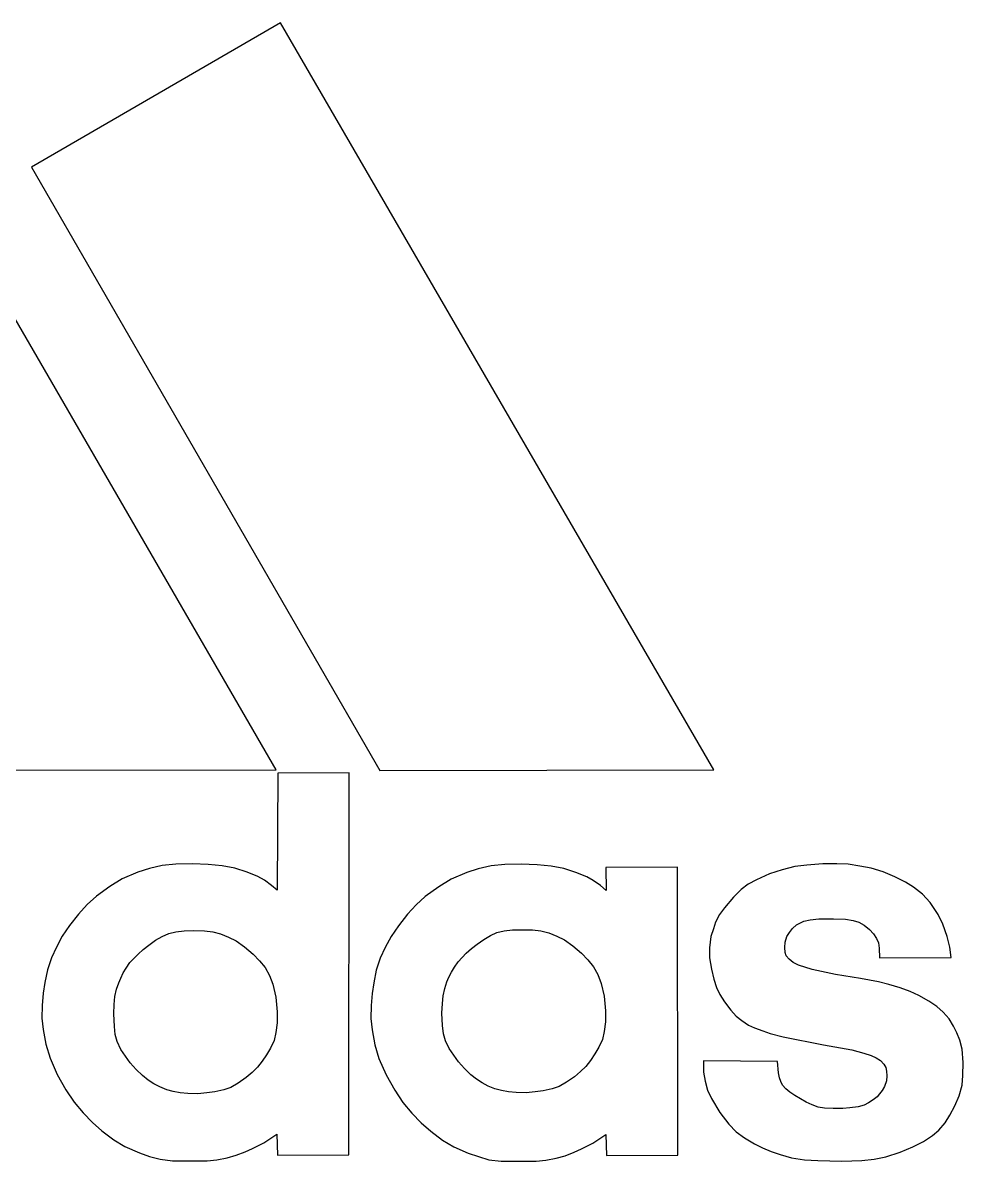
# Model space of a CAD drawing. Header units: centimetres. Extents: x -7.6 to 7.8, y -4.8 to 5.5.
# Drawn here: x -0.72 to 7.85, y -4.84 to 5.54 of the extents above; entities that cross this region are included whole.
import ezdxf

# ---------------------------------------------------------------- set-up
doc = ezdxf.new("R2010")
doc.units = ezdxf.units.CM
doc.header["$MEASUREMENT"] = 0
doc.layers.add('layer 1', color=7, linetype='Continuous')

msp = doc.modelspace()

# ---------------------------------------------------------------- linework, layer by layer
at = {"layer": 'layer 1', "color": 250}
for points, knots in [([(2.53501, -1.27959), (2.53501, -1.27959), (-0.6391, 4.21994), (-0.6391, 4.21994), (-0.6391, 4.21994), (-0.6391, 4.21994), (1.62957, 5.53638), (1.62957, 5.53638), (1.62957, 5.53638), (1.62957, 5.53638), (5.57796, -1.27367), (5.57796, -1.27367), (5.57796, -1.27367), (5.57796, -1.27367), (2.53501, -1.27959), (2.53501, -1.27959)], [0, 0, 0, 0, 0.2, 0.2, 0.2, 0.2, 0.4, 0.4, 0.4, 0.4, 0.6, 0.6, 0.6, 0.6, 1, 1, 1, 1]), ([(-1.44617, -1.92808), (-1.44617, -1.92808), (-1.45354, -1.24107), (-1.45354, -1.24107), (-1.45354, -1.24107), (-1.45354, -1.24107), (-3.2348, 1.83501), (-3.2348, 1.83501), (-3.2348, 1.83501), (-3.2348, 1.83501), (-0.97003, 3.14759), (-0.97003, 3.14759), (-0.97003, 3.14759), (-0.97003, 3.14759), (1.58961, -1.27367), (1.58961, -1.27367), (1.58961, -1.27367), (1.58961, -1.27367), (-0.79551, -1.27781), (-0.79551, -1.27781), (-0.79551, -1.27781), (-0.79551, -1.27781), (-0.79696, -1.9237), (-0.79696, -1.9237), (-0.79696, -1.9237), (-0.79696, -1.9237), (-1.44617, -1.92808), (-1.44617, -1.92808)], [0, 0, 0, 0, 0.125, 0.125, 0.125, 0.125, 0.25, 0.25, 0.25, 0.25, 0.375, 0.375, 0.375, 0.375, 0.5, 0.5, 0.5, 0.5, 0.625, 0.625, 0.625, 0.625, 0.75, 0.75, 0.75, 0.75, 1, 1, 1, 1]), ([(1.60589, -1.30303), (1.60589, -1.30303), (2.25611, -1.30115), (2.25611, -1.30115), (2.25611, -1.30115), (2.25611, -1.30115), (2.25183, -4.7827), (2.25183, -4.7827), (2.25183, -4.7827), (2.25183, -4.7827), (1.60232, -4.78621), (1.60232, -4.78621), (1.60232, -4.78621), (1.60232, -4.78621), (1.59659, -4.59407), (1.59659, -4.59407), (1.59659, -4.59407), (1.59659, -4.59407), (1.47715, -4.6739), (1.47715, -4.6739), (1.47715, -4.6739), (1.47715, -4.6739), (1.37402, -4.72642), (1.37402, -4.72642), (1.37402, -4.72642), (1.37402, -4.72642), (1.30831, -4.75559), (1.30831, -4.75559), (1.30831, -4.75559), (1.30831, -4.75559), (1.22507, -4.788), (1.22507, -4.788), (1.22507, -4.788), (1.22507, -4.788), (1.14342, -4.81), (1.14342, -4.81), (1.14342, -4.81), (1.14342, -4.81), (1.05074, -4.82791), (1.05074, -4.82791), (1.05074, -4.82791), (1.05074, -4.82791), (0.96201, -4.83691), (0.96201, -4.83691), (0.96201, -4.83691), (0.96201, -4.83691), (0.83694, -4.83879), (0.83694, -4.83879), (0.83694, -4.83879), (0.83694, -4.83879), (0.64451, -4.83691), (0.64451, -4.83691), (0.64451, -4.83691), (0.64451, -4.83691), (0.53233, -4.82435), (0.53233, -4.82435), (0.53233, -4.82435), (0.53233, -4.82435), (0.43619, -4.79714), (0.43619, -4.79714), (0.43619, -4.79714), (0.43619, -4.79714), (0.34351, -4.76445), (0.34351, -4.76445), (0.34351, -4.76445), (0.34351, -4.76445), (0.21107, -4.70822), (0.21107, -4.70822), (0.21107, -4.70822), (0.21107, -4.70822), (0.10987, -4.64684), (0.10987, -4.64684), (0.10987, -4.64684), (0.10987, -4.64684), (0.00256, -4.56509), (0.00256, -4.56509), (0.00256, -4.56509), (0.00256, -4.56509), (-0.08448, -4.48883), (-0.08448, -4.48883), (-0.08448, -4.48883), (-0.08448, -4.48883), (-0.16965, -4.40198), (-0.16965, -4.40198), (-0.16965, -4.40198), (-0.16965, -4.40198), (-0.2513, -4.30382), (-0.2513, -4.30382), (-0.2513, -4.30382), (-0.2513, -4.30382), (-0.32563, -4.19145), (-0.32563, -4.19145), (-0.32563, -4.19145), (-0.32563, -4.19145), (-0.40565, -4.05179), (-0.40565, -4.05179), (-0.40565, -4.05179), (-0.40565, -4.05179), (-0.47054, -3.90293), (-0.47054, -3.90293), (-0.47054, -3.90293), (-0.47054, -3.90293), (-0.50872, -3.77607), (-0.50872, -3.77607), (-0.50872, -3.77607), (-0.50872, -3.77607), (-0.53265, -3.64026), (-0.53265, -3.64026), (-0.53265, -3.64026), (-0.53265, -3.64026), (-0.54517, -3.53858), (-0.54517, -3.53858), (-0.54517, -3.53858), (-0.54517, -3.53858), (-0.54156, -3.42067), (-0.54156, -3.42067), (-0.54156, -3.42067), (-0.54156, -3.42067), (-0.53265, -3.30835), (-0.53265, -3.30835), (-0.53265, -3.30835), (-0.53265, -3.30835), (-0.51782, -3.21221), (-0.51782, -3.21221), (-0.51782, -3.21221), (-0.51782, -3.21221), (-0.49443, -3.09787), (-0.49443, -3.09787), (-0.49443, -3.09787), (-0.49443, -3.09787), (-0.45822, -2.98873), (-0.45822, -2.98873), (-0.45822, -2.98873), (-0.45822, -2.98873), (-0.41287, -2.891), (-0.41287, -2.891), (-0.41287, -2.891), (-0.41287, -2.891), (-0.35828, -2.78941), (-0.35828, -2.78941), (-0.35828, -2.78941), (-0.35828, -2.78941), (-0.29285, -2.69322), (-0.29285, -2.69322), (-0.29285, -2.69322), (-0.29285, -2.69322), (-0.21134, -2.58808), (-0.21134, -2.58808), (-0.21134, -2.58808), (-0.21134, -2.58808), (-0.13142, -2.50287), (-0.13142, -2.50287), (-0.13142, -2.50287), (-0.13142, -2.50287), (-0.04789, -2.42497), (-0.04789, -2.42497), (-0.04789, -2.42497), (-0.04789, -2.42497), (0.07535, -2.33802), (0.07535, -2.33802), (0.07535, -2.33802), (0.07535, -2.33802), (0.18772, -2.26874), (0.18772, -2.26874), (0.18772, -2.26874), (0.18772, -2.26874), (0.32926, -2.20726), (0.32926, -2.20726), (0.32926, -2.20726), (0.32926, -2.20726), (0.43436, -2.17294), (0.43436, -2.17294), (0.43436, -2.17294), (0.43436, -2.17294), (0.55005, -2.1455), (0.55005, -2.1455), (0.55005, -2.1455), (0.55005, -2.1455), (0.67715, -2.13283), (0.67715, -2.13283), (0.67715, -2.13283), (0.67715, -2.13283), (0.82625, -2.1311), (0.82625, -2.1311), (0.82625, -2.1311), (0.82625, -2.1311), (0.97111, -2.13645), (0.97111, -2.13645), (0.97111, -2.13645), (0.97111, -2.13645), (1.09797, -2.14901), (1.09797, -2.14901), (1.09797, -2.14901), (1.09797, -2.14901), (1.21419, -2.17116), (1.21419, -2.17116), (1.21419, -2.17116), (1.21419, -2.17116), (1.32506, -2.20543), (1.32506, -2.20543), (1.32506, -2.20543), (1.32506, -2.20543), (1.42284, -2.24525), (1.42284, -2.24525), (1.42284, -2.24525), (1.42284, -2.24525), (1.48273, -2.27967), (1.48273, -2.27967), (1.48273, -2.27967), (1.48273, -2.27967), (1.54811, -2.3268), (1.54811, -2.3268), (1.54811, -2.3268), (1.54811, -2.3268), (1.59847, -2.37047), (1.59847, -2.37047), (1.59847, -2.37047), (1.59847, -2.37047), (1.60589, -1.30303), (1.60589, -1.30303)], [0, 0, 0, 0, 0.01785714, 0.01785714, 0.01785714, 0.01785714, 0.03571429, 0.03571429, 0.03571429, 0.03571429, 0.05357143, 0.05357143, 0.05357143, 0.05357143, 0.07142857, 0.07142857, 0.07142857, 0.07142857, 0.08928571, 0.08928571, 0.08928571, 0.08928571, 0.10714286, 0.10714286, 0.10714286, 0.10714286, 0.125, 0.125, 0.125, 0.125, 0.14285714, 0.14285714, 0.14285714, 0.14285714, 0.16071429, 0.16071429, 0.16071429, 0.16071429, 0.17857143, 0.17857143, 0.17857143, 0.17857143, 0.19642857, 0.19642857, 0.19642857, 0.19642857, 0.21428571, 0.21428571, 0.21428571, 0.21428571, 0.23214286, 0.23214286, 0.23214286, 0.23214286, 0.25, 0.25, 0.25, 0.25, 0.26785714, 0.26785714, 0.26785714, 0.26785714, 0.28571429, 0.28571429, 0.28571429, 0.28571429, 0.30357143, 0.30357143, 0.30357143, 0.30357143, 0.32142857, 0.32142857, 0.32142857, 0.32142857, 0.33928571, 0.33928571, 0.33928571, 0.33928571, 0.35714286, 0.35714286, 0.35714286, 0.35714286, 0.375, 0.375, 0.375, 0.375, 0.39285714, 0.39285714, 0.39285714, 0.39285714, 0.41071429, 0.41071429, 0.41071429, 0.41071429, 0.42857143, 0.42857143, 0.42857143, 0.42857143, 0.44642857, 0.44642857, 0.44642857, 0.44642857, 0.46428571, 0.46428571, 0.46428571, 0.46428571, 0.48214286, 0.48214286, 0.48214286, 0.48214286, 0.5, 0.5, 0.5, 0.5, 0.51785714, 0.51785714, 0.51785714, 0.51785714, 0.53571429, 0.53571429, 0.53571429, 0.53571429, 0.55357143, 0.55357143, 0.55357143, 0.55357143, 0.57142857, 0.57142857, 0.57142857, 0.57142857, 0.58928571, 0.58928571, 0.58928571, 0.58928571, 0.60714286, 0.60714286, 0.60714286, 0.60714286, 0.625, 0.625, 0.625, 0.625, 0.64285714, 0.64285714, 0.64285714, 0.64285714, 0.66071429, 0.66071429, 0.66071429, 0.66071429, 0.67857143, 0.67857143, 0.67857143, 0.67857143, 0.69642857, 0.69642857, 0.69642857, 0.69642857, 0.71428571, 0.71428571, 0.71428571, 0.71428571, 0.73214286, 0.73214286, 0.73214286, 0.73214286, 0.75, 0.75, 0.75, 0.75, 0.76785714, 0.76785714, 0.76785714, 0.76785714, 0.78571429, 0.78571429, 0.78571429, 0.78571429, 0.80357143, 0.80357143, 0.80357143, 0.80357143, 0.82142857, 0.82142857, 0.82142857, 0.82142857, 0.83928571, 0.83928571, 0.83928571, 0.83928571, 0.85714286, 0.85714286, 0.85714286, 0.85714286, 0.875, 0.875, 0.875, 0.875, 0.89285714, 0.89285714, 0.89285714, 0.89285714, 0.91071429, 0.91071429, 0.91071429, 0.91071429, 0.92857143, 0.92857143, 0.92857143, 0.92857143, 0.94642857, 0.94642857, 0.94642857, 0.94642857, 0.96428571, 0.96428571, 0.96428571, 0.96428571, 1, 1, 1, 1]), ([(4.59357, -2.16278), (4.59357, -2.16278), (5.2465, -2.16114), (5.2465, -2.16114), (5.2465, -2.16114), (5.2465, -2.16114), (5.24832, -4.78588), (5.24832, -4.78588), (5.24832, -4.78588), (5.24832, -4.78588), (4.59906, -4.78954), (4.59906, -4.78954), (4.59906, -4.78954), (4.59906, -4.78954), (4.59357, -4.59686), (4.59357, -4.59686), (4.59357, -4.59686), (4.59357, -4.59686), (4.47403, -4.67674), (4.47403, -4.67674), (4.47403, -4.67674), (4.47403, -4.67674), (4.37048, -4.72936), (4.37048, -4.72936), (4.37048, -4.72936), (4.37048, -4.72936), (4.3052, -4.75844), (4.3052, -4.75844), (4.3052, -4.75844), (4.3052, -4.75844), (4.22176, -4.79127), (4.22176, -4.79127), (4.22176, -4.79127), (4.22176, -4.79127), (4.1403, -4.81289), (4.1403, -4.81289), (4.1403, -4.81289), (4.1403, -4.81289), (4.04777, -4.83104), (4.04777, -4.83104), (4.04777, -4.83104), (4.04777, -4.83104), (3.95895, -4.83999), (3.95895, -4.83999), (3.95895, -4.83999), (3.95895, -4.83999), (3.83382, -4.84177), (3.83382, -4.84177), (3.83382, -4.84177), (3.83382, -4.84177), (3.6411, -4.83999), (3.6411, -4.83999), (3.6411, -4.83999), (3.6411, -4.83999), (3.52878, -4.82762), (3.52878, -4.82762), (3.52878, -4.82762), (3.52878, -4.82762), (3.43264, -4.80008), (3.43264, -4.80008), (3.43264, -4.80008), (3.43264, -4.80008), (3.34025, -4.76744), (3.34025, -4.76744), (3.34025, -4.76744), (3.34025, -4.76744), (3.208, -4.71125), (3.208, -4.71125), (3.208, -4.71125), (3.208, -4.71125), (3.10623, -4.64953), (3.10623, -4.64953), (3.10623, -4.64953), (3.10623, -4.64953), (2.9994, -4.56827), (2.9994, -4.56827), (2.9994, -4.56827), (2.9994, -4.56827), (2.91226, -4.49201), (2.91226, -4.49201), (2.91226, -4.49201), (2.91226, -4.49201), (2.82705, -4.40487), (2.82705, -4.40487), (2.82705, -4.40487), (2.82705, -4.40487), (2.7453, -4.30666), (2.7453, -4.30666), (2.7453, -4.30666), (2.7453, -4.30666), (2.67091, -4.19453), (2.67091, -4.19453), (2.67091, -4.19453), (2.67091, -4.19453), (2.59104, -4.05448), (2.59104, -4.05448), (2.59104, -4.05448), (2.59104, -4.05448), (2.52576, -3.90605), (2.52576, -3.90605), (2.52576, -3.90605), (2.52576, -3.90605), (2.48792, -3.7792), (2.48792, -3.7792), (2.48792, -3.7792), (2.48792, -3.7792), (2.46419, -3.64314), (2.46419, -3.64314), (2.46419, -3.64314), (2.46419, -3.64314), (2.45157, -3.54147), (2.45157, -3.54147), (2.45157, -3.54147), (2.45157, -3.54147), (2.45513, -3.42347), (2.45513, -3.42347), (2.45513, -3.42347), (2.45513, -3.42347), (2.46419, -3.31129), (2.46419, -3.31129), (2.46419, -3.31129), (2.46419, -3.31129), (2.47868, -3.21481), (2.47868, -3.21481), (2.47868, -3.21481), (2.47868, -3.21481), (2.50232, -3.10071), (2.50232, -3.10071), (2.50232, -3.10071), (2.50232, -3.10071), (2.53862, -2.99205), (2.53862, -2.99205), (2.53862, -2.99205), (2.53862, -2.99205), (2.58387, -2.89408), (2.58387, -2.89408), (2.58387, -2.89408), (2.58387, -2.89408), (2.63823, -2.7924), (2.63823, -2.7924), (2.63823, -2.7924), (2.63823, -2.7924), (2.70365, -2.69635), (2.70365, -2.69635), (2.70365, -2.69635), (2.70365, -2.69635), (2.7853, -2.59106), (2.7853, -2.59106), (2.7853, -2.59106), (2.7853, -2.59106), (2.86503, -2.50575), (2.86503, -2.50575), (2.86503, -2.50575), (2.86503, -2.50575), (2.94851, -2.42786), (2.94851, -2.42786), (2.94851, -2.42786), (2.94851, -2.42786), (3.07176, -2.34072), (3.07176, -2.34072), (3.07176, -2.34072), (3.07176, -2.34072), (3.18413, -2.27197), (3.18413, -2.27197), (3.18413, -2.27197), (3.18413, -2.27197), (3.32572, -2.21025), (3.32572, -2.21025), (3.32572, -2.21025), (3.32572, -2.21025), (3.43081, -2.17568), (3.43081, -2.17568), (3.43081, -2.17568), (3.43081, -2.17568), (3.54713, -2.14858), (3.54713, -2.14858), (3.54713, -2.14858), (3.54713, -2.14858), (3.67423, -2.13592), (3.67423, -2.13592), (3.67423, -2.13592), (3.67423, -2.13592), (3.82265, -2.13389), (3.82265, -2.13389), (3.82265, -2.13389), (3.82265, -2.13389), (3.96795, -2.13948), (3.96795, -2.13948), (3.96795, -2.13948), (3.96795, -2.13948), (4.09471, -2.15219), (4.09471, -2.15219), (4.09471, -2.15219), (4.09471, -2.15219), (4.21112, -2.1739), (4.21112, -2.1739), (4.21112, -2.1739), (4.21112, -2.1739), (4.32142, -2.20832), (4.32142, -2.20832), (4.32142, -2.20832), (4.32142, -2.20832), (4.41958, -2.24819), (4.41958, -2.24819), (4.41958, -2.24819), (4.41958, -2.24819), (4.47914, -2.28256), (4.47914, -2.28256), (4.47914, -2.28256), (4.47914, -2.28256), (4.5448, -2.32964), (4.5448, -2.32964), (4.5448, -2.32964), (4.5448, -2.32964), (4.59545, -2.37341), (4.59545, -2.37341), (4.59545, -2.37341), (4.59545, -2.37341), (4.59357, -2.16278), (4.59357, -2.16278)], [0, 0, 0, 0, 0.01785714, 0.01785714, 0.01785714, 0.01785714, 0.03571429, 0.03571429, 0.03571429, 0.03571429, 0.05357143, 0.05357143, 0.05357143, 0.05357143, 0.07142857, 0.07142857, 0.07142857, 0.07142857, 0.08928571, 0.08928571, 0.08928571, 0.08928571, 0.10714286, 0.10714286, 0.10714286, 0.10714286, 0.125, 0.125, 0.125, 0.125, 0.14285714, 0.14285714, 0.14285714, 0.14285714, 0.16071429, 0.16071429, 0.16071429, 0.16071429, 0.17857143, 0.17857143, 0.17857143, 0.17857143, 0.19642857, 0.19642857, 0.19642857, 0.19642857, 0.21428571, 0.21428571, 0.21428571, 0.21428571, 0.23214286, 0.23214286, 0.23214286, 0.23214286, 0.25, 0.25, 0.25, 0.25, 0.26785714, 0.26785714, 0.26785714, 0.26785714, 0.28571429, 0.28571429, 0.28571429, 0.28571429, 0.30357143, 0.30357143, 0.30357143, 0.30357143, 0.32142857, 0.32142857, 0.32142857, 0.32142857, 0.33928571, 0.33928571, 0.33928571, 0.33928571, 0.35714286, 0.35714286, 0.35714286, 0.35714286, 0.375, 0.375, 0.375, 0.375, 0.39285714, 0.39285714, 0.39285714, 0.39285714, 0.41071429, 0.41071429, 0.41071429, 0.41071429, 0.42857143, 0.42857143, 0.42857143, 0.42857143, 0.44642857, 0.44642857, 0.44642857, 0.44642857, 0.46428571, 0.46428571, 0.46428571, 0.46428571, 0.48214286, 0.48214286, 0.48214286, 0.48214286, 0.5, 0.5, 0.5, 0.5, 0.51785714, 0.51785714, 0.51785714, 0.51785714, 0.53571429, 0.53571429, 0.53571429, 0.53571429, 0.55357143, 0.55357143, 0.55357143, 0.55357143, 0.57142857, 0.57142857, 0.57142857, 0.57142857, 0.58928571, 0.58928571, 0.58928571, 0.58928571, 0.60714286, 0.60714286, 0.60714286, 0.60714286, 0.625, 0.625, 0.625, 0.625, 0.64285714, 0.64285714, 0.64285714, 0.64285714, 0.66071429, 0.66071429, 0.66071429, 0.66071429, 0.67857143, 0.67857143, 0.67857143, 0.67857143, 0.69642857, 0.69642857, 0.69642857, 0.69642857, 0.71428571, 0.71428571, 0.71428571, 0.71428571, 0.73214286, 0.73214286, 0.73214286, 0.73214286, 0.75, 0.75, 0.75, 0.75, 0.76785714, 0.76785714, 0.76785714, 0.76785714, 0.78571429, 0.78571429, 0.78571429, 0.78571429, 0.80357143, 0.80357143, 0.80357143, 0.80357143, 0.82142857, 0.82142857, 0.82142857, 0.82142857, 0.83928571, 0.83928571, 0.83928571, 0.83928571, 0.85714286, 0.85714286, 0.85714286, 0.85714286, 0.875, 0.875, 0.875, 0.875, 0.89285714, 0.89285714, 0.89285714, 0.89285714, 0.91071429, 0.91071429, 0.91071429, 0.91071429, 0.92857143, 0.92857143, 0.92857143, 0.92857143, 0.94642857, 0.94642857, 0.94642857, 0.94642857, 0.96428571, 0.96428571, 0.96428571, 0.96428571, 1, 1, 1, 1]), ([(7.08548, -2.9882), (7.08548, -2.9882), (7.08365, -2.89942), (7.08365, -2.89942), (7.08365, -2.89942), (7.08365, -2.89942), (7.07658, -2.85239), (7.07658, -2.85239), (7.07658, -2.85239), (7.07658, -2.85239), (7.06035, -2.8107), (7.06035, -2.8107), (7.06035, -2.8107), (7.06035, -2.8107), (7.03301, -2.76891), (7.03301, -2.76891), (7.03301, -2.76891), (7.03301, -2.76891), (6.99656, -2.72904), (6.99656, -2.72904), (6.99656, -2.72904), (6.99656, -2.72904), (6.94779, -2.68923), (6.94779, -2.68923), (6.94779, -2.68923), (6.94779, -2.68923), (6.89729, -2.66179), (6.89729, -2.66179), (6.89729, -2.66179), (6.89729, -2.66179), (6.84611, -2.64725), (6.84611, -2.64725), (6.84611, -2.64725), (6.84611, -2.64725), (6.77736, -2.63632), (6.77736, -2.63632), (6.77736, -2.63632), (6.77736, -2.63632), (6.66841, -2.63285), (6.66841, -2.63285), (6.66841, -2.63285), (6.66841, -2.63285), (6.53414, -2.63093), (6.53414, -2.63093), (6.53414, -2.63093), (6.53414, -2.63093), (6.45615, -2.64008), (6.45615, -2.64008), (6.45615, -2.64008), (6.45615, -2.64008), (6.39636, -2.65452), (6.39636, -2.65452), (6.39636, -2.65452), (6.39636, -2.65452), (6.33117, -2.6873), (6.33117, -2.6873), (6.33117, -2.6873), (6.33117, -2.6873), (6.29285, -2.72163), (6.29285, -2.72163), (6.29285, -2.72163), (6.29285, -2.72163), (6.26771, -2.756), (6.26771, -2.756), (6.26771, -2.756), (6.26771, -2.756), (6.2421, -2.79418), (6.2421, -2.79418), (6.2421, -2.79418), (6.2421, -2.79418), (6.22781, -2.84488), (6.22781, -2.84488), (6.22781, -2.84488), (6.22781, -2.84488), (6.22405, -2.8923), (6.22405, -2.8923), (6.22405, -2.8923), (6.22405, -2.8923), (6.22593, -2.93751), (6.22593, -2.93751), (6.22593, -2.93751), (6.22593, -2.93751), (6.23671, -2.96822), (6.23671, -2.96822), (6.23671, -2.96822), (6.23671, -2.96822), (6.26208, -3.00101), (6.26208, -3.00101), (6.26208, -3.00101), (6.26208, -3.00101), (6.29853, -3.03003), (6.29853, -3.03003), (6.29853, -3.03003), (6.29853, -3.03003), (6.34759, -3.05531), (6.34759, -3.05531), (6.34759, -3.05531), (6.34759, -3.05531), (6.47252, -3.09532), (6.47252, -3.09532), (6.47252, -3.09532), (6.47252, -3.09532), (6.68493, -3.13884), (6.68493, -3.13884), (6.68493, -3.13884), (6.68493, -3.13884), (6.91318, -3.175), (6.91318, -3.175), (6.91318, -3.175), (6.91318, -3.175), (7.07836, -3.20576), (7.07836, -3.20576), (7.07836, -3.20576), (7.07836, -3.20576), (7.17055, -3.22959), (7.17055, -3.22959), (7.17055, -3.22959), (7.17055, -3.22959), (7.27613, -3.26016), (7.27613, -3.26016), (7.27613, -3.26016), (7.27613, -3.26016), (7.36673, -3.29463), (7.36673, -3.29463), (7.36673, -3.29463), (7.36673, -3.29463), (7.44497, -3.33103), (7.44497, -3.33103), (7.44497, -3.33103), (7.44497, -3.33103), (7.53553, -3.3837), (7.53553, -3.3837), (7.53553, -3.3837), (7.53553, -3.3837), (7.60991, -3.43237), (7.60991, -3.43237), (7.60991, -3.43237), (7.60991, -3.43237), (7.66585, -3.48162), (7.66585, -3.48162), (7.66585, -3.48162), (7.66585, -3.48162), (7.72054, -3.54305), (7.72054, -3.54305), (7.72054, -3.54305), (7.72054, -3.54305), (7.76021, -3.61079), (7.76021, -3.61079), (7.76021, -3.61079), (7.76021, -3.61079), (7.79102, -3.67015), (7.79102, -3.67015), (7.79102, -3.67015), (7.79102, -3.67015), (7.81861, -3.73933), (7.81861, -3.73933), (7.81861, -3.73933), (7.81861, -3.73933), (7.83999, -3.82094), (7.83999, -3.82094), (7.83999, -3.82094), (7.83999, -3.82094), (7.84923, -3.94048), (7.84923, -3.94048), (7.84923, -3.94048), (7.84923, -3.94048), (7.84528, -4.06011), (7.84528, -4.06011), (7.84528, -4.06011), (7.84528, -4.06011), (7.83825, -4.1473), (7.83825, -4.1473), (7.83825, -4.1473), (7.83825, -4.1473), (7.81125, -4.24537), (7.81125, -4.24537), (7.81125, -4.24537), (7.81125, -4.24537), (7.77316, -4.33757), (7.77316, -4.33757), (7.77316, -4.33757), (7.77316, -4.33757), (7.72593, -4.42278), (7.72593, -4.42278), (7.72593, -4.42278), (7.72593, -4.42278), (7.68439, -4.49201), (7.68439, -4.49201), (7.68439, -4.49201), (7.68439, -4.49201), (7.62782, -4.55883), (7.62782, -4.55883), (7.62782, -4.55883), (7.62782, -4.55883), (7.56822, -4.60611), (7.56822, -4.60611), (7.56822, -4.60611), (7.56822, -4.60611), (7.48666, -4.66066), (7.48666, -4.66066), (7.48666, -4.66066), (7.48666, -4.66066), (7.39042, -4.70972), (7.39042, -4.70972), (7.39042, -4.70972), (7.39042, -4.70972), (7.27613, -4.76012), (7.27613, -4.76012), (7.27613, -4.76012), (7.27613, -4.76012), (7.14557, -4.80191), (7.14557, -4.80191), (7.14557, -4.80191), (7.14557, -4.80191), (7.03657, -4.82406), (7.03657, -4.82406), (7.03657, -4.82406), (7.03657, -4.82406), (6.92593, -4.83648), (6.92593, -4.83648), (6.92593, -4.83648), (6.92593, -4.83648), (6.7428, -4.83999), (6.7428, -4.83999), (6.7428, -4.83999), (6.7428, -4.83999), (6.52365, -4.83479), (6.52365, -4.83479), (6.52365, -4.83479), (6.52365, -4.83479), (6.40377, -4.82762), (6.40377, -4.82762), (6.40377, -4.82762), (6.40377, -4.82762), (6.28548, -4.80937), (6.28548, -4.80937), (6.28548, -4.80937), (6.28548, -4.80937), (6.1826, -4.78025), (6.1826, -4.78025), (6.1826, -4.78025), (6.1826, -4.78025), (6.10085, -4.7529), (6.10085, -4.7529), (6.10085, -4.7529), (6.10085, -4.7529), (6.02122, -4.72011), (6.02122, -4.72011), (6.02122, -4.72011), (6.02122, -4.72011), (5.9465, -4.6841), (5.9465, -4.6841), (5.9465, -4.6841), (5.9465, -4.6841), (5.85768, -4.62797), (5.85768, -4.62797), (5.85768, -4.62797), (5.85768, -4.62797), (5.77949, -4.57361), (5.77949, -4.57361), (5.77949, -4.57361), (5.77949, -4.57361), (5.71272, -4.50275), (5.71272, -4.50275), (5.71272, -4.50275), (5.71272, -4.50275), (5.63097, -4.3977), (5.63097, -4.3977), (5.63097, -4.3977), (5.63097, -4.3977), (5.55495, -4.27055), (5.55495, -4.27055), (5.55495, -4.27055), (5.55495, -4.27055), (5.52034, -4.19453), (5.52034, -4.19453), (5.52034, -4.19453), (5.52034, -4.19453), (5.49848, -4.11288), (5.49848, -4.11288), (5.49848, -4.11288), (5.49848, -4.11288), (5.48403, -4.03133), (5.48403, -4.03133), (5.48403, -4.03133), (5.48403, -4.03133), (5.48216, -3.92777), (5.48216, -3.92777), (5.48216, -3.92777), (5.48216, -3.92777), (6.15684, -3.93138), (6.15684, -3.93138), (6.15684, -3.93138), (6.15684, -3.93138), (6.16604, -4.03667), (6.16604, -4.03667), (6.16604, -4.03667), (6.16604, -4.03667), (6.17514, -4.08033), (6.17514, -4.08033), (6.17514, -4.08033), (6.17514, -4.08033), (6.18611, -4.11471), (6.18611, -4.11471), (6.18611, -4.11471), (6.18611, -4.11471), (6.20229, -4.14908), (6.20229, -4.14908), (6.20229, -4.14908), (6.20229, -4.14908), (6.23324, -4.18158), (6.23324, -4.18158), (6.23324, -4.18158), (6.23324, -4.18158), (6.26945, -4.21234), (6.26945, -4.21234), (6.26945, -4.21234), (6.26945, -4.21234), (6.3148, -4.24167), (6.3148, -4.24167), (6.3148, -4.24167), (6.3148, -4.24167), (6.36559, -4.27253), (6.36559, -4.27253), (6.36559, -4.27253), (6.36559, -4.27253), (6.41975, -4.3031), (6.41975, -4.3031), (6.41975, -4.3031), (6.41975, -4.3031), (6.47252, -4.32702), (6.47252, -4.32702), (6.47252, -4.32702), (6.47252, -4.32702), (6.52875, -4.34849), (6.52875, -4.34849), (6.52875, -4.34849), (6.52875, -4.34849), (6.58652, -4.35759), (6.58652, -4.35759), (6.58652, -4.35759), (6.58652, -4.35759), (6.66471, -4.35957), (6.66471, -4.35957), (6.66471, -4.35957), (6.66471, -4.35957), (6.75185, -4.35957), (6.75185, -4.35957), (6.75185, -4.35957), (6.75185, -4.35957), (6.81727, -4.35601), (6.81727, -4.35601), (6.81727, -4.35601), (6.81727, -4.35601), (6.89353, -4.34469), (6.89353, -4.34469), (6.89353, -4.34469), (6.89353, -4.34469), (6.94596, -4.33049), (6.94596, -4.33049), (6.94596, -4.33049), (6.94596, -4.33049), (6.98602, -4.30853), (6.98602, -4.30853), (6.98602, -4.30853), (6.98602, -4.30853), (7.02766, -4.28345), (7.02766, -4.28345), (7.02766, -4.28345), (7.02766, -4.28345), (7.06406, -4.25409), (7.06406, -4.25409), (7.06406, -4.25409), (7.06406, -4.25409), (7.08731, -4.22871), (7.08731, -4.22871), (7.08731, -4.22871), (7.08731, -4.22871), (7.11105, -4.198), (7.11105, -4.198), (7.11105, -4.198), (7.11105, -4.198), (7.13276, -4.16011), (7.13276, -4.16011), (7.13276, -4.16011), (7.13276, -4.16011), (7.14913, -4.10917), (7.14913, -4.10917), (7.14913, -4.10917), (7.14913, -4.10917), (7.15471, -4.0619), (7.15471, -4.0619), (7.15471, -4.0619), (7.15471, -4.0619), (7.1511, -4.0203), (7.1511, -4.0203), (7.1511, -4.0203), (7.1511, -4.0203), (7.14373, -3.98766), (7.14373, -3.98766), (7.14373, -3.98766), (7.14373, -3.98766), (7.12722, -3.95685), (7.12722, -3.95685), (7.12722, -3.95685), (7.12722, -3.95685), (7.09472, -3.92228), (7.09472, -3.92228), (7.09472, -3.92228), (7.09472, -3.92228), (7.05486, -3.89898), (7.05486, -3.89898), (7.05486, -3.89898), (7.05486, -3.89898), (7.0111, -3.87698), (7.0111, -3.87698), (7.0111, -3.87698), (7.0111, -3.87698), (6.9424, -3.85526), (6.9424, -3.85526), (6.9424, -3.85526), (6.9424, -3.85526), (6.83518, -3.82633), (6.83518, -3.82633), (6.83518, -3.82633), (6.83518, -3.82633), (6.57776, -3.78112), (6.57776, -3.78112), (6.57776, -3.78112), (6.57776, -3.78112), (6.20961, -3.70838), (6.20961, -3.70838), (6.20961, -3.70838), (6.20961, -3.70838), (6.09156, -3.67728), (6.09156, -3.67728), (6.09156, -3.67728), (6.09156, -3.67728), (6.02276, -3.65402), (6.02276, -3.65402), (6.02276, -3.65402), (6.02276, -3.65402), (5.94838, -3.62663), (5.94838, -3.62663), (5.94838, -3.62663), (5.94838, -3.62663), (5.89412, -3.6015), (5.89412, -3.6015), (5.89412, -3.6015), (5.89412, -3.6015), (5.83235, -3.55764), (5.83235, -3.55764), (5.83235, -3.55764), (5.83235, -3.55764), (5.77949, -3.51787), (5.77949, -3.51787), (5.77949, -3.51787), (5.77949, -3.51787), (5.73265, -3.46333), (5.73265, -3.46333), (5.73265, -3.46333), (5.73265, -3.46333), (5.67295, -3.38899), (5.67295, -3.38899), (5.67295, -3.38899), (5.67295, -3.38899), (5.63294, -3.32217), (5.63294, -3.32217), (5.63294, -3.32217), (5.63294, -3.32217), (5.60203, -3.25862), (5.60203, -3.25862), (5.60203, -3.25862), (5.60203, -3.25862), (5.57642, -3.18227), (5.57642, -3.18227), (5.57642, -3.18227), (5.57642, -3.18227), (5.55495, -3.09156), (5.55495, -3.09156), (5.55495, -3.09156), (5.55495, -3.09156), (5.53849, -2.9882), (5.53849, -2.9882), (5.53849, -2.9882), (5.53849, -2.9882), (5.53849, -2.89764), (5.53849, -2.89764), (5.53849, -2.89764), (5.53849, -2.89764), (5.55129, -2.7924), (5.55129, -2.7924), (5.55129, -2.7924), (5.55129, -2.7924), (5.57276, -2.7236), (5.57276, -2.7236), (5.57276, -2.7236), (5.57276, -2.7236), (5.59111, -2.66347), (5.59111, -2.66347), (5.59111, -2.66347), (5.59111, -2.66347), (5.62919, -2.59299), (5.62919, -2.59299), (5.62919, -2.59299), (5.62919, -2.59299), (5.67468, -2.53127), (5.67468, -2.53127), (5.67468, -2.53127), (5.67468, -2.53127), (5.75643, -2.43373), (5.75643, -2.43373), (5.75643, -2.43373), (5.75643, -2.43373), (5.82542, -2.36436), (5.82542, -2.36436), (5.82542, -2.36436), (5.82542, -2.36436), (5.89085, -2.31732), (5.89085, -2.31732), (5.89085, -2.31732), (5.89085, -2.31732), (5.96711, -2.27731), (5.96711, -2.27731), (5.96711, -2.27731), (5.96711, -2.27731), (6.08366, -2.22253), (6.08366, -2.22253), (6.08366, -2.22253), (6.08366, -2.22253), (6.19993, -2.18632), (6.19993, -2.18632), (6.19993, -2.18632), (6.19993, -2.18632), (6.31624, -2.15383), (6.31624, -2.15383), (6.31624, -2.15383), (6.31624, -2.15383), (6.42524, -2.14256), (6.42524, -2.14256), (6.42524, -2.14256), (6.42524, -2.14256), (6.57073, -2.13163), (6.57073, -2.13163), (6.57073, -2.13163), (6.57073, -2.13163), (6.69788, -2.13163), (6.69788, -2.13163), (6.69788, -2.13163), (6.69788, -2.13163), (6.79989, -2.13519), (6.79989, -2.13519), (6.79989, -2.13519), (6.79989, -2.13519), (6.90634, -2.15127), (6.90634, -2.15127), (6.90634, -2.15127), (6.90634, -2.15127), (7.00932, -2.16928), (7.00932, -2.16928), (7.00932, -2.16928), (7.00932, -2.16928), (7.11966, -2.20442), (7.11966, -2.20442), (7.11966, -2.20442), (7.11966, -2.20442), (7.22539, -2.24987), (7.22539, -2.24987), (7.22539, -2.24987), (7.22539, -2.24987), (7.32321, -2.2972), (7.32321, -2.2972), (7.32321, -2.2972), (7.32321, -2.2972), (7.39774, -2.34428), (7.39774, -2.34428), (7.39774, -2.34428), (7.39774, -2.34428), (7.47742, -2.4061), (7.47742, -2.4061), (7.47742, -2.4061), (7.47742, -2.4061), (7.54795, -2.48399), (7.54795, -2.48399), (7.54795, -2.48399), (7.54795, -2.48399), (7.62069, -2.59299), (7.62069, -2.59299), (7.62069, -2.59299), (7.62069, -2.59299), (7.66243, -2.67998), (7.66243, -2.67998), (7.66243, -2.67998), (7.66243, -2.67998), (7.70408, -2.7924), (7.70408, -2.7924), (7.70408, -2.7924), (7.70408, -2.7924), (7.72776, -2.89037), (7.72776, -2.89037), (7.72776, -2.89037), (7.72776, -2.89037), (7.73874, -2.98493), (7.73874, -2.98493), (7.73874, -2.98493), (7.73874, -2.98493), (7.08548, -2.9882), (7.08548, -2.9882)], [0, 0, 0, 0, 0.00653595, 0.00653595, 0.00653595, 0.00653595, 0.0130719, 0.0130719, 0.0130719, 0.0130719, 0.01960784, 0.01960784, 0.01960784, 0.01960784, 0.02614379, 0.02614379, 0.02614379, 0.02614379, 0.03267974, 0.03267974, 0.03267974, 0.03267974, 0.03921569, 0.03921569, 0.03921569, 0.03921569, 0.04575163, 0.04575163, 0.04575163, 0.04575163, 0.05228758, 0.05228758, 0.05228758, 0.05228758, 0.05882353, 0.05882353, 0.05882353, 0.05882353, 0.06535948, 0.06535948, 0.06535948, 0.06535948, 0.07189542, 0.07189542, 0.07189542, 0.07189542, 0.07843137, 0.07843137, 0.07843137, 0.07843137, 0.08496732, 0.08496732, 0.08496732, 0.08496732, 0.09150327, 0.09150327, 0.09150327, 0.09150327, 0.09803922, 0.09803922, 0.09803922, 0.09803922, 0.10457516, 0.10457516, 0.10457516, 0.10457516, 0.11111111, 0.11111111, 0.11111111, 0.11111111, 0.11764706, 0.11764706, 0.11764706, 0.11764706, 0.12418301, 0.12418301, 0.12418301, 0.12418301, 0.13071895, 0.13071895, 0.13071895, 0.13071895, 0.1372549, 0.1372549, 0.1372549, 0.1372549, 0.14379085, 0.14379085, 0.14379085, 0.14379085, 0.1503268, 0.1503268, 0.1503268, 0.1503268, 0.15686275, 0.15686275, 0.15686275, 0.15686275, 0.16339869, 0.16339869, 0.16339869, 0.16339869, 0.16993464, 0.16993464, 0.16993464, 0.16993464, 0.17647059, 0.17647059, 0.17647059, 0.17647059, 0.18300654, 0.18300654, 0.18300654, 0.18300654, 0.18954248, 0.18954248, 0.18954248, 0.18954248, 0.19607843, 0.19607843, 0.19607843, 0.19607843, 0.20261438, 0.20261438, 0.20261438, 0.20261438, 0.20915033, 0.20915033, 0.20915033, 0.20915033, 0.21568627, 0.21568627, 0.21568627, 0.21568627, 0.22222222, 0.22222222, 0.22222222, 0.22222222, 0.22875817, 0.22875817, 0.22875817, 0.22875817, 0.23529412, 0.23529412, 0.23529412, 0.23529412, 0.24183007, 0.24183007, 0.24183007, 0.24183007, 0.24836601, 0.24836601, 0.24836601, 0.24836601, 0.25490196, 0.25490196, 0.25490196, 0.25490196, 0.26143791, 0.26143791, 0.26143791, 0.26143791, 0.26797386, 0.26797386, 0.26797386, 0.26797386, 0.2745098, 0.2745098, 0.2745098, 0.2745098, 0.28104575, 0.28104575, 0.28104575, 0.28104575, 0.2875817, 0.2875817, 0.2875817, 0.2875817, 0.29411765, 0.29411765, 0.29411765, 0.29411765, 0.30065359, 0.30065359, 0.30065359, 0.30065359, 0.30718954, 0.30718954, 0.30718954, 0.30718954, 0.31372549, 0.31372549, 0.31372549, 0.31372549, 0.32026144, 0.32026144, 0.32026144, 0.32026144, 0.32679739, 0.32679739, 0.32679739, 0.32679739, 0.33333333, 0.33333333, 0.33333333, 0.33333333, 0.33986928, 0.33986928, 0.33986928, 0.33986928, 0.34640523, 0.34640523, 0.34640523, 0.34640523, 0.35294118, 0.35294118, 0.35294118, 0.35294118, 0.35947712, 0.35947712, 0.35947712, 0.35947712, 0.36601307, 0.36601307, 0.36601307, 0.36601307, 0.37254902, 0.37254902, 0.37254902, 0.37254902, 0.37908497, 0.37908497, 0.37908497, 0.37908497, 0.38562092, 0.38562092, 0.38562092, 0.38562092, 0.39215686, 0.39215686, 0.39215686, 0.39215686, 0.39869281, 0.39869281, 0.39869281, 0.39869281, 0.40522876, 0.40522876, 0.40522876, 0.40522876, 0.41176471, 0.41176471, 0.41176471, 0.41176471, 0.41830065, 0.41830065, 0.41830065, 0.41830065, 0.4248366, 0.4248366, 0.4248366, 0.4248366, 0.43137255, 0.43137255, 0.43137255, 0.43137255, 0.4379085, 0.4379085, 0.4379085, 0.4379085, 0.44444444, 0.44444444, 0.44444444, 0.44444444, 0.45098039, 0.45098039, 0.45098039, 0.45098039, 0.45751634, 0.45751634, 0.45751634, 0.45751634, 0.46405229, 0.46405229, 0.46405229, 0.46405229, 0.47058824, 0.47058824, 0.47058824, 0.47058824, 0.47712418, 0.47712418, 0.47712418, 0.47712418, 0.48366013, 0.48366013, 0.48366013, 0.48366013, 0.49019608, 0.49019608, 0.49019608, 0.49019608, 0.49673203, 0.49673203, 0.49673203, 0.49673203, 0.50326797, 0.50326797, 0.50326797, 0.50326797, 0.50980392, 0.50980392, 0.50980392, 0.50980392, 0.51633987, 0.51633987, 0.51633987, 0.51633987, 0.52287582, 0.52287582, 0.52287582, 0.52287582, 0.52941176, 0.52941176, 0.52941176, 0.52941176, 0.53594771, 0.53594771, 0.53594771, 0.53594771, 0.54248366, 0.54248366, 0.54248366, 0.54248366, 0.54901961, 0.54901961, 0.54901961, 0.54901961, 0.55555556, 0.55555556, 0.55555556, 0.55555556, 0.5620915, 0.5620915, 0.5620915, 0.5620915, 0.56862745, 0.56862745, 0.56862745, 0.56862745, 0.5751634, 0.5751634, 0.5751634, 0.5751634, 0.58169935, 0.58169935, 0.58169935, 0.58169935, 0.58823529, 0.58823529, 0.58823529, 0.58823529, 0.59477124, 0.59477124, 0.59477124, 0.59477124, 0.60130719, 0.60130719, 0.60130719, 0.60130719, 0.60784314, 0.60784314, 0.60784314, 0.60784314, 0.61437908, 0.61437908, 0.61437908, 0.61437908, 0.62091503, 0.62091503, 0.62091503, 0.62091503, 0.62745098, 0.62745098, 0.62745098, 0.62745098, 0.63398693, 0.63398693, 0.63398693, 0.63398693, 0.64052288, 0.64052288, 0.64052288, 0.64052288, 0.64705882, 0.64705882, 0.64705882, 0.64705882, 0.65359477, 0.65359477, 0.65359477, 0.65359477, 0.66013072, 0.66013072, 0.66013072, 0.66013072, 0.66666667, 0.66666667, 0.66666667, 0.66666667, 0.67320261, 0.67320261, 0.67320261, 0.67320261, 0.67973856, 0.67973856, 0.67973856, 0.67973856, 0.68627451, 0.68627451, 0.68627451, 0.68627451, 0.69281046, 0.69281046, 0.69281046, 0.69281046, 0.69934641, 0.69934641, 0.69934641, 0.69934641, 0.70588235, 0.70588235, 0.70588235, 0.70588235, 0.7124183, 0.7124183, 0.7124183, 0.7124183, 0.71895425, 0.71895425, 0.71895425, 0.71895425, 0.7254902, 0.7254902, 0.7254902, 0.7254902, 0.73202614, 0.73202614, 0.73202614, 0.73202614, 0.73856209, 0.73856209, 0.73856209, 0.73856209, 0.74509804, 0.74509804, 0.74509804, 0.74509804, 0.75163399, 0.75163399, 0.75163399, 0.75163399, 0.75816993, 0.75816993, 0.75816993, 0.75816993, 0.76470588, 0.76470588, 0.76470588, 0.76470588, 0.77124183, 0.77124183, 0.77124183, 0.77124183, 0.77777778, 0.77777778, 0.77777778, 0.77777778, 0.78431373, 0.78431373, 0.78431373, 0.78431373, 0.79084967, 0.79084967, 0.79084967, 0.79084967, 0.79738562, 0.79738562, 0.79738562, 0.79738562, 0.80392157, 0.80392157, 0.80392157, 0.80392157, 0.81045752, 0.81045752, 0.81045752, 0.81045752, 0.81699346, 0.81699346, 0.81699346, 0.81699346, 0.82352941, 0.82352941, 0.82352941, 0.82352941, 0.83006536, 0.83006536, 0.83006536, 0.83006536, 0.83660131, 0.83660131, 0.83660131, 0.83660131, 0.84313725, 0.84313725, 0.84313725, 0.84313725, 0.8496732, 0.8496732, 0.8496732, 0.8496732, 0.85620915, 0.85620915, 0.85620915, 0.85620915, 0.8627451, 0.8627451, 0.8627451, 0.8627451, 0.86928105, 0.86928105, 0.86928105, 0.86928105, 0.87581699, 0.87581699, 0.87581699, 0.87581699, 0.88235294, 0.88235294, 0.88235294, 0.88235294, 0.88888889, 0.88888889, 0.88888889, 0.88888889, 0.89542484, 0.89542484, 0.89542484, 0.89542484, 0.90196078, 0.90196078, 0.90196078, 0.90196078, 0.90849673, 0.90849673, 0.90849673, 0.90849673, 0.91503268, 0.91503268, 0.91503268, 0.91503268, 0.92156863, 0.92156863, 0.92156863, 0.92156863, 0.92810458, 0.92810458, 0.92810458, 0.92810458, 0.93464052, 0.93464052, 0.93464052, 0.93464052, 0.94117647, 0.94117647, 0.94117647, 0.94117647, 0.94771242, 0.94771242, 0.94771242, 0.94771242, 0.95424837, 0.95424837, 0.95424837, 0.95424837, 0.96078431, 0.96078431, 0.96078431, 0.96078431, 0.96732026, 0.96732026, 0.96732026, 0.96732026, 0.97385621, 0.97385621, 0.97385621, 0.97385621, 0.98039216, 0.98039216, 0.98039216, 0.98039216, 0.9869281, 0.9869281, 0.9869281, 0.9869281, 1, 1, 1, 1]), ([(0.49131, -2.82755), (0.49131, -2.82755), (0.43109, -2.87174), (0.43109, -2.87174), (0.43109, -2.87174), (0.43109, -2.87174), (0.37842, -2.91165), (0.37842, -2.91165), (0.37842, -2.91165), (0.37842, -2.91165), (0.33138, -2.95517), (0.33138, -2.95517), (0.33138, -2.95517), (0.33138, -2.95517), (0.29508, -2.99142), (0.29508, -2.99142), (0.29508, -2.99142), (0.29508, -2.99142), (0.25719, -3.03129), (0.25719, -3.03129), (0.25719, -3.03129), (0.25719, -3.03129), (0.22282, -3.08039), (0.22282, -3.08039), (0.22282, -3.08039), (0.22282, -3.08039), (0.19543, -3.12555), (0.19543, -3.12555), (0.19543, -3.12555), (0.19543, -3.12555), (0.17352, -3.17278), (0.17352, -3.17278), (0.17352, -3.17278), (0.17352, -3.17278), (0.15561, -3.21626), (0.15561, -3.21626), (0.15561, -3.21626), (0.15561, -3.21626), (0.13577, -3.27408), (0.13577, -3.27408), (0.13577, -3.27408), (0.13577, -3.27408), (0.121, -3.34148), (0.121, -3.34148), (0.121, -3.34148), (0.121, -3.34148), (0.11358, -3.41234), (0.11358, -3.41234), (0.11358, -3.41234), (0.11358, -3.41234), (0.11021, -3.49905), (0.11021, -3.49905), (0.11021, -3.49905), (0.11021, -3.49905), (0.1156, -3.61339), (0.1156, -3.61339), (0.1156, -3.61339), (0.1156, -3.61339), (0.12456, -3.68768), (0.12456, -3.68768), (0.12456, -3.68768), (0.12456, -3.68768), (0.14117, -3.75147), (0.14117, -3.75147), (0.14117, -3.75147), (0.14117, -3.75147), (0.17559, -3.8219), (0.17559, -3.8219), (0.17559, -3.8219), (0.17559, -3.8219), (0.21719, -3.88376), (0.21719, -3.88376), (0.21719, -3.88376), (0.21719, -3.88376), (0.26085, -3.94332), (0.26085, -3.94332), (0.26085, -3.94332), (0.26085, -3.94332), (0.3152, -4.00533), (0.3152, -4.00533), (0.3152, -4.00533), (0.3152, -4.00533), (0.37278, -4.06117), (0.37278, -4.06117), (0.37278, -4.06117), (0.37278, -4.06117), (0.42396, -4.10133), (0.42396, -4.10133), (0.42396, -4.10133), (0.42396, -4.10133), (0.47475, -4.13585), (0.47475, -4.13585), (0.47475, -4.13585), (0.47475, -4.13585), (0.53084, -4.16497), (0.53084, -4.16497), (0.53084, -4.16497), (0.53084, -4.16497), (0.59261, -4.1901), (0.59261, -4.1901), (0.59261, -4.1901), (0.59261, -4.1901), (0.65264, -4.20666), (0.65264, -4.20666), (0.65264, -4.20666), (0.65264, -4.20666), (0.71595, -4.21754), (0.71595, -4.21754), (0.71595, -4.21754), (0.71595, -4.21754), (0.78643, -4.22284), (0.78643, -4.22284), (0.78643, -4.22284), (0.78643, -4.22284), (0.87526, -4.22635), (0.87526, -4.22635), (0.87526, -4.22635), (0.87526, -4.22635), (0.95879, -4.21937), (0.95879, -4.21937), (0.95879, -4.21937), (0.95879, -4.21937), (1.03168, -4.20844), (1.03168, -4.20844), (1.03168, -4.20844), (1.03168, -4.20844), (1.11328, -4.19174), (1.11328, -4.19174), (1.11328, -4.19174), (1.11328, -4.19174), (1.17673, -4.16863), (1.17673, -4.16863), (1.17673, -4.16863), (1.17673, -4.16863), (1.24384, -4.1304), (1.24384, -4.1304), (1.24384, -4.1304), (1.24384, -4.1304), (1.31645, -4.07947), (1.31645, -4.07947), (1.31645, -4.07947), (1.31645, -4.07947), (1.37249, -4.03233), (1.37249, -4.03233), (1.37249, -4.03233), (1.37249, -4.03233), (1.42121, -3.98506), (1.42121, -3.98506), (1.42121, -3.98506), (1.42121, -3.98506), (1.46126, -3.93071), (1.46126, -3.93071), (1.46126, -3.93071), (1.46126, -3.93071), (1.50295, -3.87096), (1.50295, -3.87096), (1.50295, -3.87096), (1.50295, -3.87096), (1.5393, -3.81184), (1.5393, -3.81184), (1.5393, -3.81184), (1.5393, -3.81184), (1.57204, -3.74034), (1.57204, -3.74034), (1.57204, -3.74034), (1.57204, -3.74034), (1.58822, -3.66808), (1.58822, -3.66808), (1.58822, -3.66808), (1.58822, -3.66808), (1.59943, -3.57902), (1.59943, -3.57902), (1.59943, -3.57902), (1.59943, -3.57902), (1.59943, -3.47897), (1.59943, -3.47897), (1.59943, -3.47897), (1.59943, -3.47897), (1.58822, -3.34485), (1.58822, -3.34485), (1.58822, -3.34485), (1.58822, -3.34485), (1.55938, -3.22887), (1.55938, -3.22887), (1.55938, -3.22887), (1.55938, -3.22887), (1.52861, -3.14727), (1.52861, -3.14727), (1.52861, -3.14727), (1.52861, -3.14727), (1.49068, -3.07678), (1.49068, -3.07678), (1.49068, -3.07678), (1.49068, -3.07678), (1.43796, -3.01482), (1.43796, -3.01482), (1.43796, -3.01482), (1.43796, -3.01482), (1.37956, -2.95334), (1.37956, -2.95334), (1.37956, -2.95334), (1.37956, -2.95334), (1.30167, -2.88782), (1.30167, -2.88782), (1.30167, -2.88782), (1.30167, -2.88782), (1.22579, -2.83193), (1.22579, -2.83193), (1.22579, -2.83193), (1.22579, -2.83193), (1.15497, -2.79909), (1.15497, -2.79909), (1.15497, -2.79909), (1.15497, -2.79909), (1.08228, -2.76809), (1.08228, -2.76809), (1.08228, -2.76809), (1.08228, -2.76809), (1.01165, -2.75022), (1.01165, -2.75022), (1.01165, -2.75022), (1.01165, -2.75022), (0.93573, -2.74113), (0.93573, -2.74113), (0.93573, -2.74113), (0.93573, -2.74113), (0.83718, -2.73935), (0.83718, -2.73935), (0.83718, -2.73935), (0.83718, -2.73935), (0.75206, -2.74113), (0.75206, -2.74113), (0.75206, -2.74113), (0.75206, -2.74113), (0.67599, -2.75022), (0.67599, -2.75022), (0.67599, -2.75022), (0.67599, -2.75022), (0.61086, -2.76636), (0.61086, -2.76636), (0.61086, -2.76636), (0.61086, -2.76636), (0.55087, -2.79375), (0.55087, -2.79375), (0.55087, -2.79375), (0.55087, -2.79375), (0.49131, -2.82755), (0.49131, -2.82755)], [0, 0, 0, 0, 0.01587302, 0.01587302, 0.01587302, 0.01587302, 0.03174603, 0.03174603, 0.03174603, 0.03174603, 0.04761905, 0.04761905, 0.04761905, 0.04761905, 0.06349206, 0.06349206, 0.06349206, 0.06349206, 0.07936508, 0.07936508, 0.07936508, 0.07936508, 0.0952381, 0.0952381, 0.0952381, 0.0952381, 0.11111111, 0.11111111, 0.11111111, 0.11111111, 0.12698413, 0.12698413, 0.12698413, 0.12698413, 0.14285714, 0.14285714, 0.14285714, 0.14285714, 0.15873016, 0.15873016, 0.15873016, 0.15873016, 0.17460317, 0.17460317, 0.17460317, 0.17460317, 0.19047619, 0.19047619, 0.19047619, 0.19047619, 0.20634921, 0.20634921, 0.20634921, 0.20634921, 0.22222222, 0.22222222, 0.22222222, 0.22222222, 0.23809524, 0.23809524, 0.23809524, 0.23809524, 0.25396825, 0.25396825, 0.25396825, 0.25396825, 0.26984127, 0.26984127, 0.26984127, 0.26984127, 0.28571429, 0.28571429, 0.28571429, 0.28571429, 0.3015873, 0.3015873, 0.3015873, 0.3015873, 0.31746032, 0.31746032, 0.31746032, 0.31746032, 0.33333333, 0.33333333, 0.33333333, 0.33333333, 0.34920635, 0.34920635, 0.34920635, 0.34920635, 0.36507937, 0.36507937, 0.36507937, 0.36507937, 0.38095238, 0.38095238, 0.38095238, 0.38095238, 0.3968254, 0.3968254, 0.3968254, 0.3968254, 0.41269841, 0.41269841, 0.41269841, 0.41269841, 0.42857143, 0.42857143, 0.42857143, 0.42857143, 0.44444444, 0.44444444, 0.44444444, 0.44444444, 0.46031746, 0.46031746, 0.46031746, 0.46031746, 0.47619048, 0.47619048, 0.47619048, 0.47619048, 0.49206349, 0.49206349, 0.49206349, 0.49206349, 0.50793651, 0.50793651, 0.50793651, 0.50793651, 0.52380952, 0.52380952, 0.52380952, 0.52380952, 0.53968254, 0.53968254, 0.53968254, 0.53968254, 0.55555556, 0.55555556, 0.55555556, 0.55555556, 0.57142857, 0.57142857, 0.57142857, 0.57142857, 0.58730159, 0.58730159, 0.58730159, 0.58730159, 0.6031746, 0.6031746, 0.6031746, 0.6031746, 0.61904762, 0.61904762, 0.61904762, 0.61904762, 0.63492063, 0.63492063, 0.63492063, 0.63492063, 0.65079365, 0.65079365, 0.65079365, 0.65079365, 0.66666667, 0.66666667, 0.66666667, 0.66666667, 0.68253968, 0.68253968, 0.68253968, 0.68253968, 0.6984127, 0.6984127, 0.6984127, 0.6984127, 0.71428571, 0.71428571, 0.71428571, 0.71428571, 0.73015873, 0.73015873, 0.73015873, 0.73015873, 0.74603175, 0.74603175, 0.74603175, 0.74603175, 0.76190476, 0.76190476, 0.76190476, 0.76190476, 0.77777778, 0.77777778, 0.77777778, 0.77777778, 0.79365079, 0.79365079, 0.79365079, 0.79365079, 0.80952381, 0.80952381, 0.80952381, 0.80952381, 0.82539683, 0.82539683, 0.82539683, 0.82539683, 0.84126984, 0.84126984, 0.84126984, 0.84126984, 0.85714286, 0.85714286, 0.85714286, 0.85714286, 0.87301587, 0.87301587, 0.87301587, 0.87301587, 0.88888889, 0.88888889, 0.88888889, 0.88888889, 0.9047619, 0.9047619, 0.9047619, 0.9047619, 0.92063492, 0.92063492, 0.92063492, 0.92063492, 0.93650794, 0.93650794, 0.93650794, 0.93650794, 0.95238095, 0.95238095, 0.95238095, 0.95238095, 0.96825397, 0.96825397, 0.96825397, 0.96825397, 1, 1, 1, 1]), ([(3.48204, -2.81931), (3.48204, -2.81931), (3.42191, -2.86327), (3.42191, -2.86327), (3.42191, -2.86327), (3.42191, -2.86327), (3.36933, -2.90308), (3.36933, -2.90308), (3.36933, -2.90308), (3.36933, -2.90308), (3.32201, -2.94656), (3.32201, -2.94656), (3.32201, -2.94656), (3.32201, -2.94656), (3.28585, -2.9831), (3.28585, -2.9831), (3.28585, -2.9831), (3.28585, -2.9831), (3.24782, -3.02296), (3.24782, -3.02296), (3.24782, -3.02296), (3.24782, -3.02296), (3.21344, -3.07178), (3.21344, -3.07178), (3.21344, -3.07178), (3.21344, -3.07178), (3.186, -3.11708), (3.186, -3.11708), (3.186, -3.11708), (3.186, -3.11708), (3.16438, -3.16416), (3.16438, -3.16416), (3.16438, -3.16416), (3.16438, -3.16416), (3.14614, -3.20778), (3.14614, -3.20778), (3.14614, -3.20778), (3.14614, -3.20778), (3.12635, -3.2657), (3.12635, -3.2657), (3.12635, -3.2657), (3.12635, -3.2657), (3.11167, -3.33271), (3.11167, -3.33271), (3.11167, -3.33271), (3.11167, -3.33271), (3.1043, -3.40377), (3.1043, -3.40377), (3.1043, -3.40377), (3.1043, -3.40377), (3.10064, -3.49087), (3.10064, -3.49087), (3.10064, -3.49087), (3.10064, -3.49087), (3.10623, -3.60487), (3.10623, -3.60487), (3.10623, -3.60487), (3.10623, -3.60487), (3.11538, -3.67935), (3.11538, -3.67935), (3.11538, -3.67935), (3.11538, -3.67935), (3.1317, -3.74285), (3.1317, -3.74285), (3.1317, -3.74285), (3.1317, -3.74285), (3.16617, -3.81338), (3.16617, -3.81338), (3.16617, -3.81338), (3.16617, -3.81338), (3.208, -3.8751), (3.208, -3.8751), (3.208, -3.8751), (3.208, -3.8751), (3.25162, -3.93514), (3.25162, -3.93514), (3.25162, -3.93514), (3.25162, -3.93514), (3.30573, -3.99666), (3.30573, -3.99666), (3.30573, -3.99666), (3.30573, -3.99666), (3.36384, -4.0527), (3.36384, -4.0527), (3.36384, -4.0527), (3.36384, -4.0527), (3.41449, -4.09285), (3.41449, -4.09285), (3.41449, -4.09285), (3.41449, -4.09285), (3.46552, -4.12723), (3.46552, -4.12723), (3.46552, -4.12723), (3.46552, -4.12723), (3.52152, -4.15635), (3.52152, -4.15635), (3.52152, -4.15635), (3.52152, -4.15635), (3.58352, -4.18158), (3.58352, -4.18158), (3.58352, -4.18158), (3.58352, -4.18158), (3.64303, -4.198), (3.64303, -4.198), (3.64303, -4.198), (3.64303, -4.198), (3.70677, -4.20888), (3.70677, -4.20888), (3.70677, -4.20888), (3.70677, -4.20888), (3.77711, -4.21432), (3.77711, -4.21432), (3.77711, -4.21432), (3.77711, -4.21432), (3.86632, -4.21788), (3.86632, -4.21788), (3.86632, -4.21788), (3.86632, -4.21788), (3.9497, -4.21066), (3.9497, -4.21066), (3.9497, -4.21066), (3.9497, -4.21066), (4.02201, -4.19992), (4.02201, -4.19992), (4.02201, -4.19992), (4.02201, -4.19992), (4.10371, -4.18331), (4.10371, -4.18331), (4.10371, -4.18331), (4.10371, -4.18331), (4.1675, -4.16011), (4.1675, -4.16011), (4.1675, -4.16011), (4.1675, -4.16011), (4.23418, -4.12198), (4.23418, -4.12198), (4.23418, -4.12198), (4.23418, -4.12198), (4.30697, -4.07114), (4.30697, -4.07114), (4.30697, -4.07114), (4.30697, -4.07114), (4.36311, -4.02415), (4.36311, -4.02415), (4.36311, -4.02415), (4.36311, -4.02415), (4.41217, -3.97683), (4.41217, -3.97683), (4.41217, -3.97683), (4.41217, -3.97683), (4.45213, -3.92228), (4.45213, -3.92228), (4.45213, -3.92228), (4.45213, -3.92228), (4.49358, -3.86273), (4.49358, -3.86273), (4.49358, -3.86273), (4.49358, -3.86273), (4.52988, -3.80341), (4.52988, -3.80341), (4.52988, -3.80341), (4.52988, -3.80341), (4.56238, -3.73211), (4.56238, -3.73211), (4.56238, -3.73211), (4.56238, -3.73211), (4.57899, -3.65971), (4.57899, -3.65971), (4.57899, -3.65971), (4.57899, -3.65971), (4.59011, -3.57083), (4.59011, -3.57083), (4.59011, -3.57083), (4.59011, -3.57083), (4.59011, -3.47069), (4.59011, -3.47069), (4.59011, -3.47069), (4.59011, -3.47069), (4.57899, -3.33637), (4.57899, -3.33637), (4.57899, -3.33637), (4.57899, -3.33637), (4.55025, -3.22015), (4.55025, -3.22015), (4.55025, -3.22015), (4.55025, -3.22015), (4.519, -3.13884), (4.519, -3.13884), (4.519, -3.13884), (4.519, -3.13884), (4.48111, -3.06817), (4.48111, -3.06817), (4.48111, -3.06817), (4.48111, -3.06817), (4.42864, -3.0063), (4.42864, -3.0063), (4.42864, -3.0063), (4.42864, -3.0063), (4.37048, -2.94492), (4.37048, -2.94492), (4.37048, -2.94492), (4.37048, -2.94492), (4.29239, -2.8794), (4.29239, -2.8794), (4.29239, -2.8794), (4.29239, -2.8794), (4.21647, -2.82326), (4.21647, -2.82326), (4.21647, -2.82326), (4.21647, -2.82326), (4.1455, -2.79043), (4.1455, -2.79043), (4.1455, -2.79043), (4.1455, -2.79043), (4.0729, -2.75981), (4.0729, -2.75981), (4.0729, -2.75981), (4.0729, -2.75981), (4.00237, -2.74156), (4.00237, -2.74156), (4.00237, -2.74156), (4.00237, -2.74156), (3.92621, -2.73265), (3.92621, -2.73265), (3.92621, -2.73265), (3.92621, -2.73265), (3.828, -2.73087), (3.828, -2.73087), (3.828, -2.73087), (3.828, -2.73087), (3.74268, -2.73265), (3.74268, -2.73265), (3.74268, -2.73265), (3.74268, -2.73265), (3.66676, -2.74156), (3.66676, -2.74156), (3.66676, -2.74156), (3.66676, -2.74156), (3.60129, -2.75788), (3.60129, -2.75788), (3.60129, -2.75788), (3.60129, -2.75788), (3.54169, -2.78513), (3.54169, -2.78513), (3.54169, -2.78513), (3.54169, -2.78513), (3.48204, -2.81931), (3.48204, -2.81931)], [0, 0, 0, 0, 0.01587302, 0.01587302, 0.01587302, 0.01587302, 0.03174603, 0.03174603, 0.03174603, 0.03174603, 0.04761905, 0.04761905, 0.04761905, 0.04761905, 0.06349206, 0.06349206, 0.06349206, 0.06349206, 0.07936508, 0.07936508, 0.07936508, 0.07936508, 0.0952381, 0.0952381, 0.0952381, 0.0952381, 0.11111111, 0.11111111, 0.11111111, 0.11111111, 0.12698413, 0.12698413, 0.12698413, 0.12698413, 0.14285714, 0.14285714, 0.14285714, 0.14285714, 0.15873016, 0.15873016, 0.15873016, 0.15873016, 0.17460317, 0.17460317, 0.17460317, 0.17460317, 0.19047619, 0.19047619, 0.19047619, 0.19047619, 0.20634921, 0.20634921, 0.20634921, 0.20634921, 0.22222222, 0.22222222, 0.22222222, 0.22222222, 0.23809524, 0.23809524, 0.23809524, 0.23809524, 0.25396825, 0.25396825, 0.25396825, 0.25396825, 0.26984127, 0.26984127, 0.26984127, 0.26984127, 0.28571429, 0.28571429, 0.28571429, 0.28571429, 0.3015873, 0.3015873, 0.3015873, 0.3015873, 0.31746032, 0.31746032, 0.31746032, 0.31746032, 0.33333333, 0.33333333, 0.33333333, 0.33333333, 0.34920635, 0.34920635, 0.34920635, 0.34920635, 0.36507937, 0.36507937, 0.36507937, 0.36507937, 0.38095238, 0.38095238, 0.38095238, 0.38095238, 0.3968254, 0.3968254, 0.3968254, 0.3968254, 0.41269841, 0.41269841, 0.41269841, 0.41269841, 0.42857143, 0.42857143, 0.42857143, 0.42857143, 0.44444444, 0.44444444, 0.44444444, 0.44444444, 0.46031746, 0.46031746, 0.46031746, 0.46031746, 0.47619048, 0.47619048, 0.47619048, 0.47619048, 0.49206349, 0.49206349, 0.49206349, 0.49206349, 0.50793651, 0.50793651, 0.50793651, 0.50793651, 0.52380952, 0.52380952, 0.52380952, 0.52380952, 0.53968254, 0.53968254, 0.53968254, 0.53968254, 0.55555556, 0.55555556, 0.55555556, 0.55555556, 0.57142857, 0.57142857, 0.57142857, 0.57142857, 0.58730159, 0.58730159, 0.58730159, 0.58730159, 0.6031746, 0.6031746, 0.6031746, 0.6031746, 0.61904762, 0.61904762, 0.61904762, 0.61904762, 0.63492063, 0.63492063, 0.63492063, 0.63492063, 0.65079365, 0.65079365, 0.65079365, 0.65079365, 0.66666667, 0.66666667, 0.66666667, 0.66666667, 0.68253968, 0.68253968, 0.68253968, 0.68253968, 0.6984127, 0.6984127, 0.6984127, 0.6984127, 0.71428571, 0.71428571, 0.71428571, 0.71428571, 0.73015873, 0.73015873, 0.73015873, 0.73015873, 0.74603175, 0.74603175, 0.74603175, 0.74603175, 0.76190476, 0.76190476, 0.76190476, 0.76190476, 0.77777778, 0.77777778, 0.77777778, 0.77777778, 0.79365079, 0.79365079, 0.79365079, 0.79365079, 0.80952381, 0.80952381, 0.80952381, 0.80952381, 0.82539683, 0.82539683, 0.82539683, 0.82539683, 0.84126984, 0.84126984, 0.84126984, 0.84126984, 0.85714286, 0.85714286, 0.85714286, 0.85714286, 0.87301587, 0.87301587, 0.87301587, 0.87301587, 0.88888889, 0.88888889, 0.88888889, 0.88888889, 0.9047619, 0.9047619, 0.9047619, 0.9047619, 0.92063492, 0.92063492, 0.92063492, 0.92063492, 0.93650794, 0.93650794, 0.93650794, 0.93650794, 0.95238095, 0.95238095, 0.95238095, 0.95238095, 0.96825397, 0.96825397, 0.96825397, 0.96825397, 1, 1, 1, 1])]:
    msp.add_open_spline(points, degree=3, knots=knots, dxfattribs=at)

doc.saveas('drawing.dxf')
